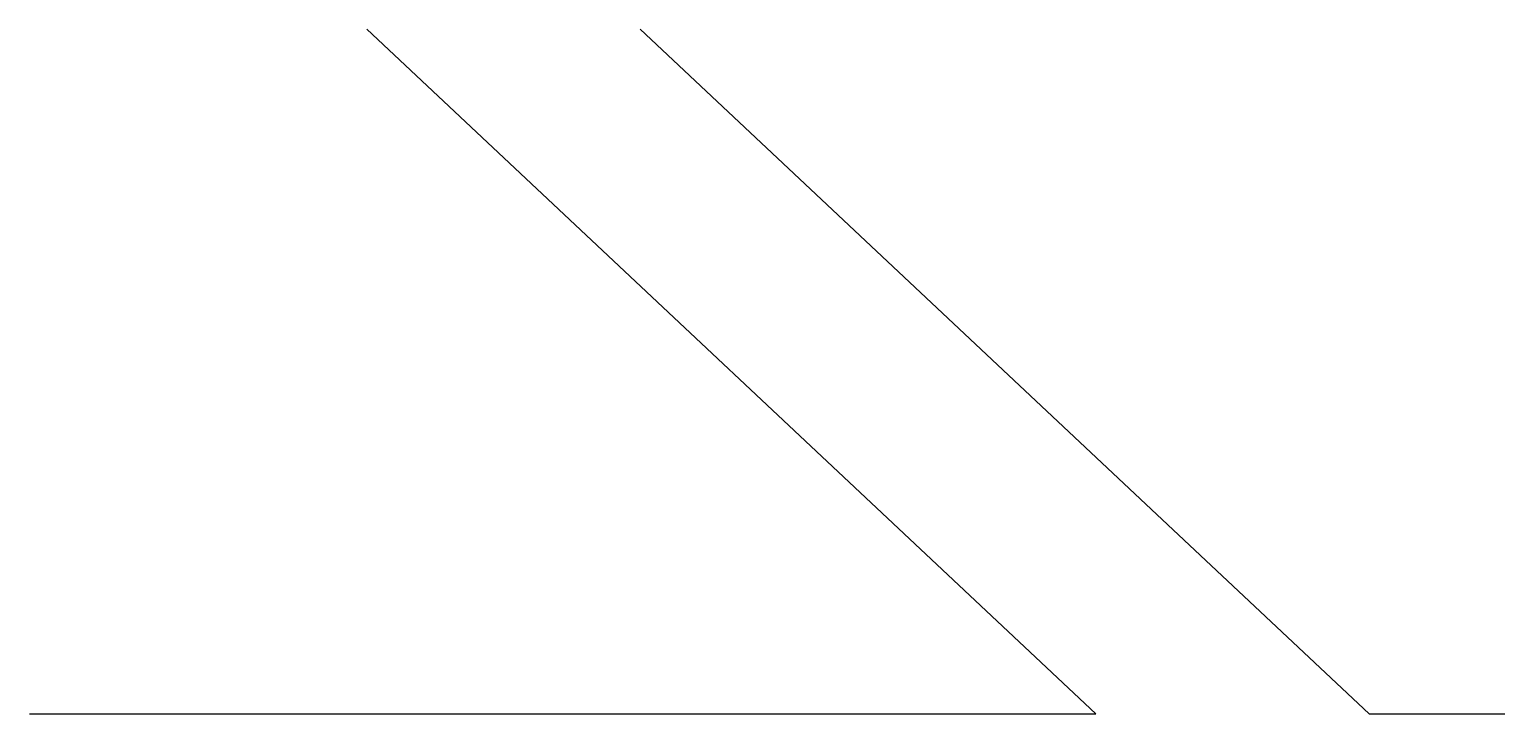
# Model space of a CAD drawing. Header units: millimetres. Extents: x -1966 to 205283, y -140015 to 7000.
# Drawn here: x -307 to 23224, y -21039 to -10057 of the extents above; entities that cross this region are included whole.
import ezdxf

# ---------------------------------------------------------------- set-up
doc = ezdxf.new("R2010")
doc.units = ezdxf.units.MM
doc.header["$LTSCALE"] = 1000

msp = doc.modelspace()

# ---------------------------------------------------------------- linework, layer by layer
for points in [[(5106.4, -10057.4), (16797.7, -21038.8)], [(9488.3, -10057.4), (17599.8, -17676.3)], [(17599.8, -17676.3), (21179.6, -21038.8)], [(-307.3, -21038.8), (16797.7, -21038.8)], [(21179.6, -21038.8), (54336.2, -21038.8)]]:
    msp.add_lwpolyline(points)

doc.saveas('drawing.dxf')
